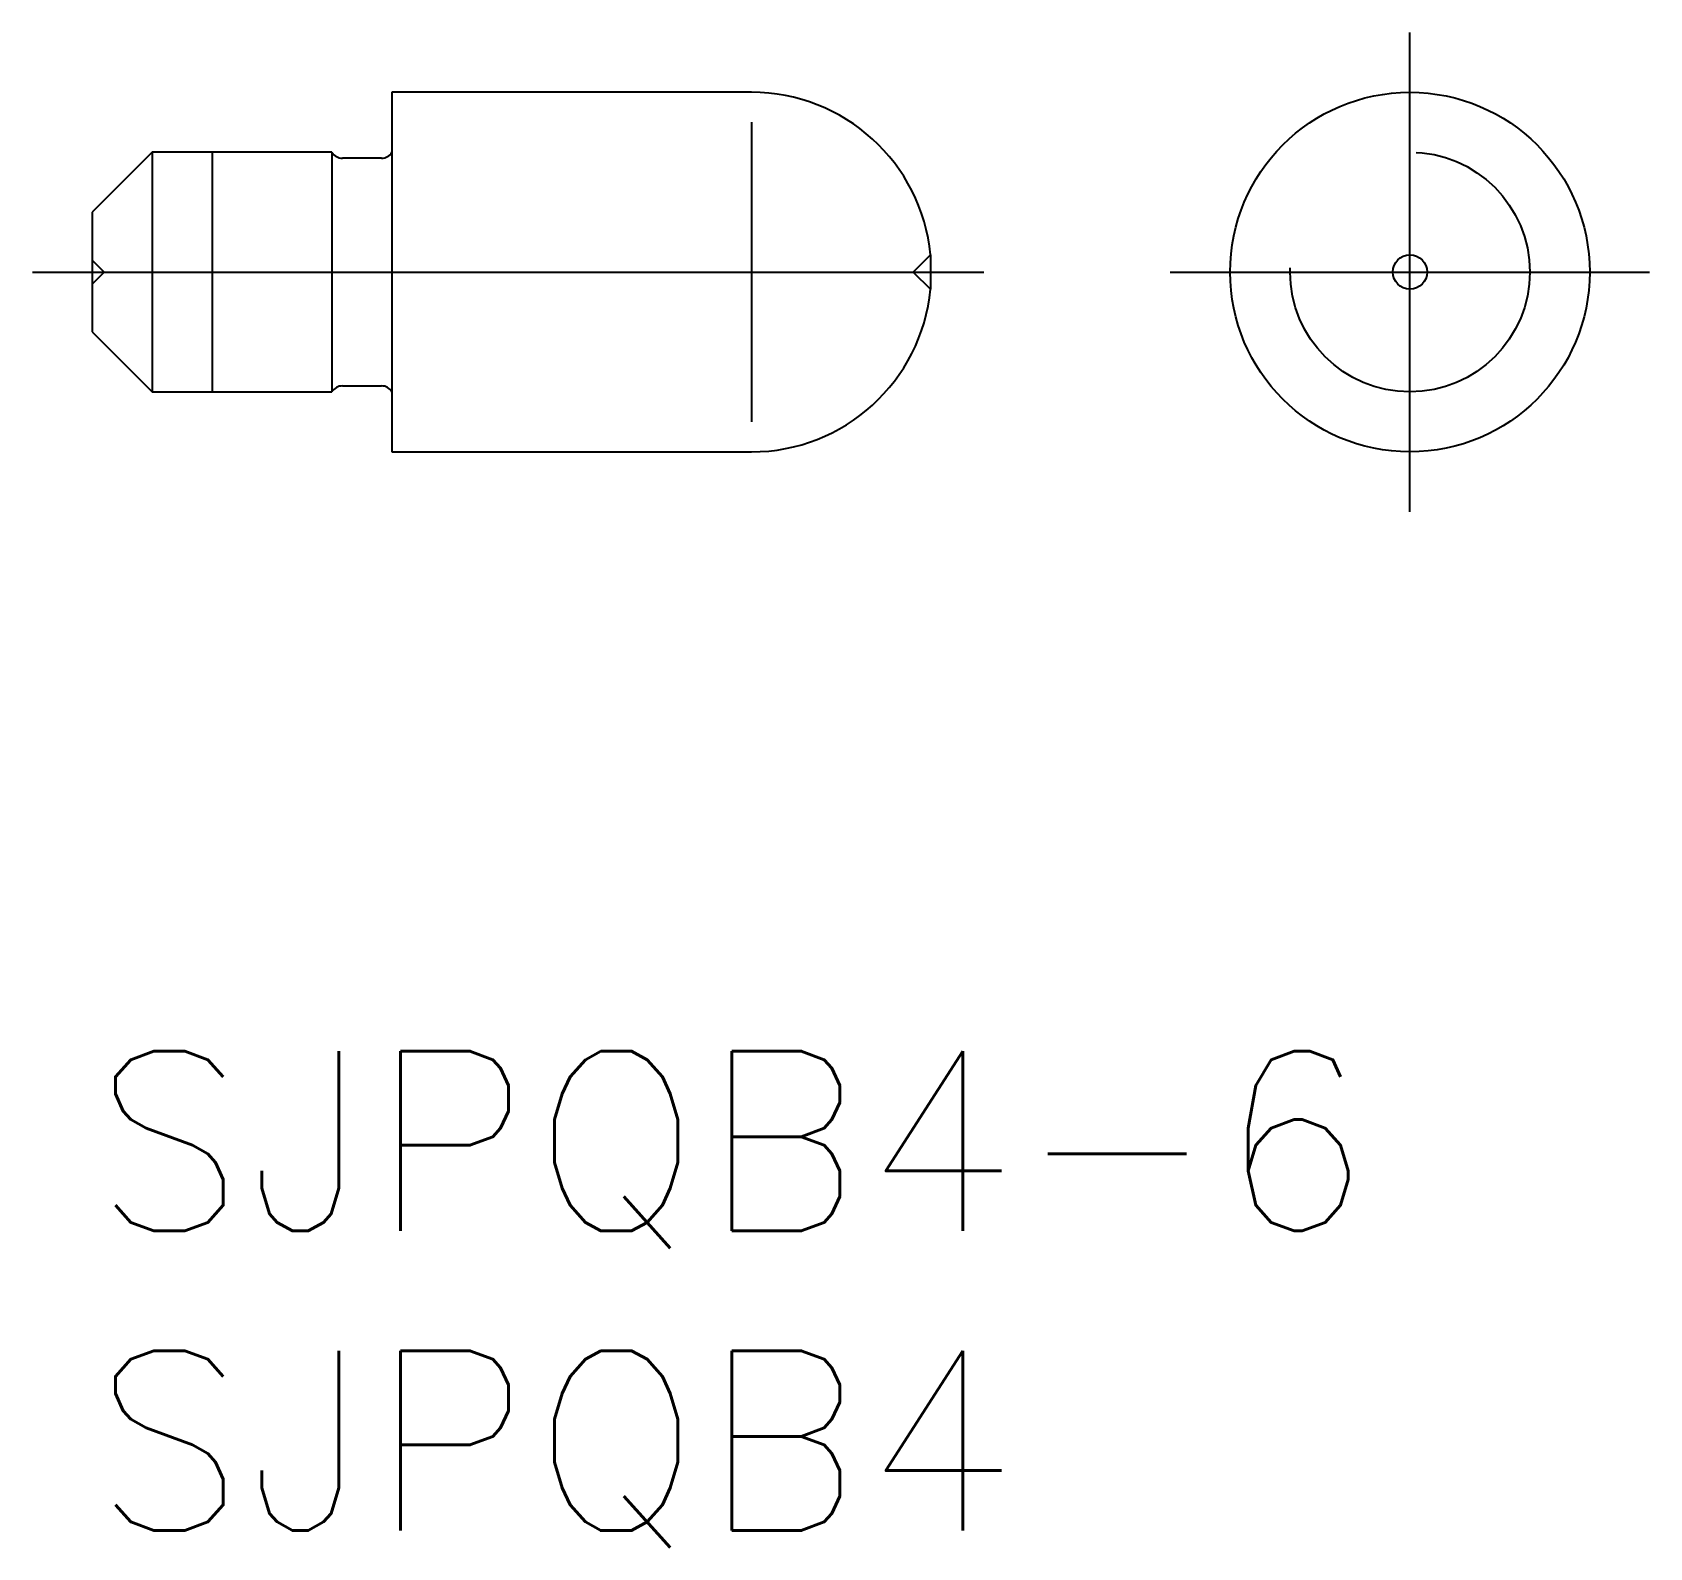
# Model space of a CAD drawing. Extents: x -1 to 26, y -8.3 to 17.
import ezdxf

# ---------------------------------------------------------------- set-up
doc = ezdxf.new("R2010")
doc.units = 0
doc.header["$LTSCALE"] = 0.5
doc.linetypes.add('CENTER', pattern=[50.8, 31.75, -6.35, 6.35, -6.35])
doc.linetypes.add('DASHED', pattern=[19.05, 12.7, -6.35])
for name, color, linetype in [('MSM_CENTER', 1, 'CENTER'), ('MSM_CONTINUOUS', 7, 'CONTINUOUS'), ('MSM_DASHED', 4, 'DASHED'), ('MSM_NARROW', 5, 'CONTINUOUS'), ('MSM_PART_NUMBER', 7, 'CONTINUOUS')]:
    doc.layers.add(name, color=color, linetype=linetype)
doc.styles.get("Standard").update_dxf_attribs({"font": 'txt.shx', "height": 0.5, "bigfont": 'bigfont.shx'})

# ---------------------------------------------------------------- blocks, each defined once
blk = doc.blocks.new('*U16')
at = {"layer": 'MSM_PART_NUMBER'}
blk.add_text('SJPQB4-6', height=3, dxfattribs=at).set_placement((0, -3))
blk = doc.blocks.new('*U17')
at = {"layer": 'MSM_PART_NUMBER'}
blk.add_text('SJPQB4', height=3, dxfattribs=at).set_placement((0, -8))

msp = doc.modelspace()

# ---------------------------------------------------------------- linework, layer by layer
at = {"layer": 'MSM_CENTER'}
for p, q in [((21.986, 9), (21.986, 17)), ((-1, 13), (14.986, 13)), ((17.986, 13), (25.986, 13))]:
    msp.add_line(p, q, dxfattribs=at)
at = {"layer": 'MSM_CONTINUOUS'}
for p, q in [((11, 16), (5, 16)), ((5, 16), (5, 10)), ((1, 15), (0, 14)), ((4, 15), (1, 15)), ((1, 15), (1, 11)), ((4, 15), (4, 11)), ((4.827, 14.9), (4.173, 14.9)), ((0, 14), (0, 12)), ((13.986, 13.286), (13.986, 12.714)), ((0, 12), (1, 11)), ((4.173, 11.1), (4.827, 11.1)), ((1, 11), (4, 11)), ((5, 10), (11, 10))]:
    msp.add_line(p, q, dxfattribs=at)
for radius in [3, 0.286]:
    msp.add_circle((21.986, 13), radius, dxfattribs=at)
for centre, radius, start, end in [((11, 13), 3, 5.4764, 90), ((4.173, 15.1), 0.2, 210, 270), ((4.827, 15.1), 0.2, 270, 330), ((11, 13), 3, 270, 354.5236), ((4.173, 10.9), 0.2, 90, 150), ((4.827, 10.9), 0.2, 30, 90)]:
    msp.add_arc(centre, radius, start, end, dxfattribs=at)
at = {"layer": 'MSM_DASHED'}
for p, q in [((13.986, 13.286), (13.7, 13)), ((0.2, 13), (0, 13.2)), ((0, 12.8), (0.2, 13)), ((13.7, 13), (13.986, 12.714))]:
    msp.add_line(p, q, dxfattribs=at)
msp.add_circle((21.986, 13), 2, dxfattribs=at)
at = {"layer": 'MSM_NARROW'}
for p, q in [((11, 15.5), (11, 10.5)), ((2, 15), (2, 11))]:
    msp.add_line(p, q, dxfattribs=at)

# ---------------------------------------------------------------- block references
at = {"layer": 'MSM_CONTINUOUS'}
for name in ['*U16', '*U17']:
    msp.add_blockref(name, (0, 0), dxfattribs=at)

doc.saveas('drawing.dxf')
